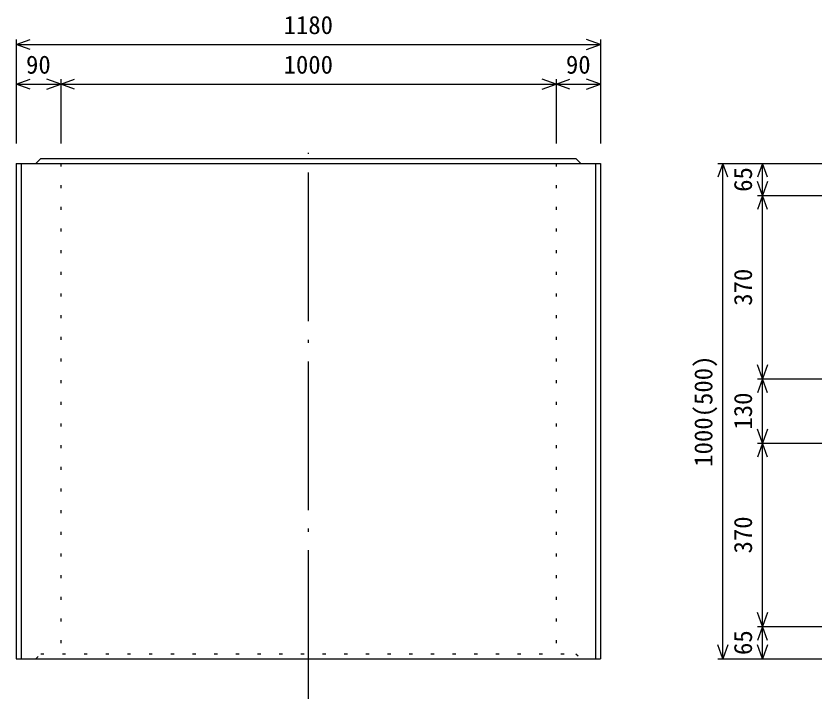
# Model space of a CAD drawing. Units: millimetres, scale not verified. Extents: x -10500 to 10500, y -7425 to 7425.
# Drawn here: x 1260 to 2887, y -3833 to -2455 of the extents above; entities that cross this region are included whole.
import ezdxf
from ezdxf.enums import TextEntityAlignment as Align

# ---------------------------------------------------------------- set-up
doc = ezdxf.new("R2010")
doc.units = ezdxf.units.MM
doc.header["$LTSCALE"] = 25
doc.linetypes.add('DOTTED', pattern=[1.75, 0.25, -1.5])
doc.linetypes.add('LONG_DASHED_DOTTED', pattern=[15.25, 12, -1.5, 0.25, -1.5])
for name, color, linetype, lineweight in [('0-0_CENTER', 7, 'LONG_DASHED_DOTTED', 25), ('0-1_DIM', 7, 'Continuous', 25), ('0-5_OUTLINE', 3, 'Continuous', 25), ('0-6_OUTLINE2', 4, 'DOTTED', 25)]:
    doc.layers.add(name, color=color, linetype=linetype, lineweight=lineweight)
doc.styles.add('ＭＳ ゴシック', font='')
doc.styles.get('ＭＳ ゴシック').set_extended_font_data('MS Gothic')

msp = doc.modelspace()

# ---------------------------------------------------------------- linework, layer by layer
at = {"layer": '0-0_CENTER'}
msp.add_line((1850.09, -3833.39), (1850.09, -2730.83), dxfattribs=at)
at = {"layer": '0-1_DIM'}
for p, q in [((1260.09, -2502.35), (1260.09, -2712.35)), ((2440.09, -2502.35), (2440.09, -2712.35)), ((1260.09, -2512.35), (2440.09, -2512.35)), ((1350.09, -2582.35), (1350.09, -2712.35)), ((2350.09, -2582.35), (2350.09, -2712.35)), ((1260.09, -2592.35), (1350.09, -2592.35)), ((1350.09, -2592.35), (2350.09, -2592.35)), ((2350.09, -2592.35), (2440.09, -2592.35)), ((2676.83, -2752.35), (2886.83, -2752.35)), ((2686.83, -3752.35), (2686.83, -2752.35)), ((2766.83, -2817.35), (2766.83, -2752.35)), ((2756.83, -2817.35), (2886.83, -2817.35)), ((2766.83, -3187.35), (2766.83, -2817.35)), ((2756.83, -3187.35), (2886.83, -3187.35)), ((2766.83, -3317.35), (2766.83, -3187.35)), ((2756.83, -3317.35), (2886.83, -3317.35)), ((2766.83, -3687.35), (2766.83, -3317.35)), ((2756.83, -3687.35), (2886.83, -3687.35)), ((2766.83, -3752.35), (2766.83, -3687.35)), ((2676.83, -3752.35), (2886.83, -3752.35))]:
    msp.add_line(p, q, dxfattribs=at)
for points in [[(1288.28, -2522.61), (1260.09, -2512.35), (1288.28, -2502.09)], [(2411.9, -2522.61), (2440.09, -2512.35), (2411.9, -2502.09)], [(1288.28, -2602.61), (1260.09, -2592.35), (1288.28, -2582.09)], [(1321.9, -2602.61), (1350.09, -2592.35), (1321.9, -2582.09)], [(1378.28, -2602.61), (1350.09, -2592.35), (1378.28, -2582.09)], [(2321.9, -2602.61), (2350.09, -2592.35), (2321.9, -2582.09)], [(2378.28, -2602.61), (2350.09, -2592.35), (2378.28, -2582.09)], [(2411.9, -2602.61), (2440.09, -2592.35), (2411.9, -2582.09)], [(2697.09, -2780.54), (2686.83, -2752.35), (2676.57, -2780.54)], [(2777.09, -2780.54), (2766.83, -2752.35), (2756.57, -2780.54)], [(2777.09, -2789.16), (2766.83, -2817.35), (2756.57, -2789.16)], [(2777.09, -2845.54), (2766.83, -2817.35), (2756.57, -2845.54)], [(2777.09, -3159.16), (2766.83, -3187.35), (2756.57, -3159.16)], [(2777.09, -3215.54), (2766.83, -3187.35), (2756.57, -3215.54)], [(2777.09, -3289.16), (2766.83, -3317.35), (2756.57, -3289.16)], [(2777.09, -3345.54), (2766.83, -3317.35), (2756.57, -3345.54)], [(2777.09, -3659.16), (2766.83, -3687.35), (2756.57, -3659.16)], [(2777.09, -3715.54), (2766.83, -3687.35), (2756.57, -3715.54)], [(2697.09, -3724.16), (2686.83, -3752.35), (2676.57, -3724.16)], [(2777.09, -3724.16), (2766.83, -3752.35), (2756.57, -3724.16)]]:
    msp.add_lwpolyline(points, dxfattribs=at)
at = {"layer": '0-5_OUTLINE'}
for p, q in [((1300.09, -2752.35), (1310.09, -2742.35)), ((1310.09, -2742.35), (2390.09, -2742.35)), ((2390.09, -2742.35), (2400.09, -2752.35)), ((1260.09, -2752.35), (1260.09, -3752.35)), ((1260.09, -2752.35), (2440.09, -2752.35)), ((1270.09, -2752.35), (1270.09, -3752.35)), ((2430.09, -2752.35), (2430.09, -3752.35)), ((2440.09, -2752.35), (2440.09, -3752.35)), ((1260.09, -3752.35), (2440.09, -3752.35))]:
    msp.add_line(p, q, dxfattribs=at)
at = {"layer": '0-6_OUTLINE2'}
for p, q in [((1350.09, -2752.35), (1350.09, -3752.35)), ((2350.09, -2752.35), (2350.09, -3752.35)), ((2390.09, -3742.35), (2400.09, -3752.35))]:
    msp.add_line(p, q, dxfattribs=at)
msp.add_lwpolyline([(1300.09, -3752.35), (1310.09, -3742.35), (2390.09, -3742.35)], dxfattribs=at)

# ---------------------------------------------------------------- texts
at = {"layer": '0-1_DIM', "style": 'ＭＳ ゴシック'}
for s, p in [('1180', (1800.09, -2502.35)), ('90', (1280.09, -2582.35)), ('1000', (1800.09, -2582.35)), ('90', (2370.09, -2582.35))]:
    msp.add_text(s, height=36.66, dxfattribs=at).set_placement(p, align=Align.BOTTOM_LEFT)
for s, p in [('65', (2756.83, -2809.85)), ('370', (2756.83, -3039.85)), ('1000(500)', (2676.83, -3364.85)), ('130', (2756.83, -3289.85)), ('370', (2756.83, -3539.85)), ('65', (2756.83, -3744.85))]:
    msp.add_text(s, height=36.66, rotation=90, dxfattribs=at).set_placement(p, align=Align.BOTTOM_LEFT)

doc.saveas('drawing.dxf')
